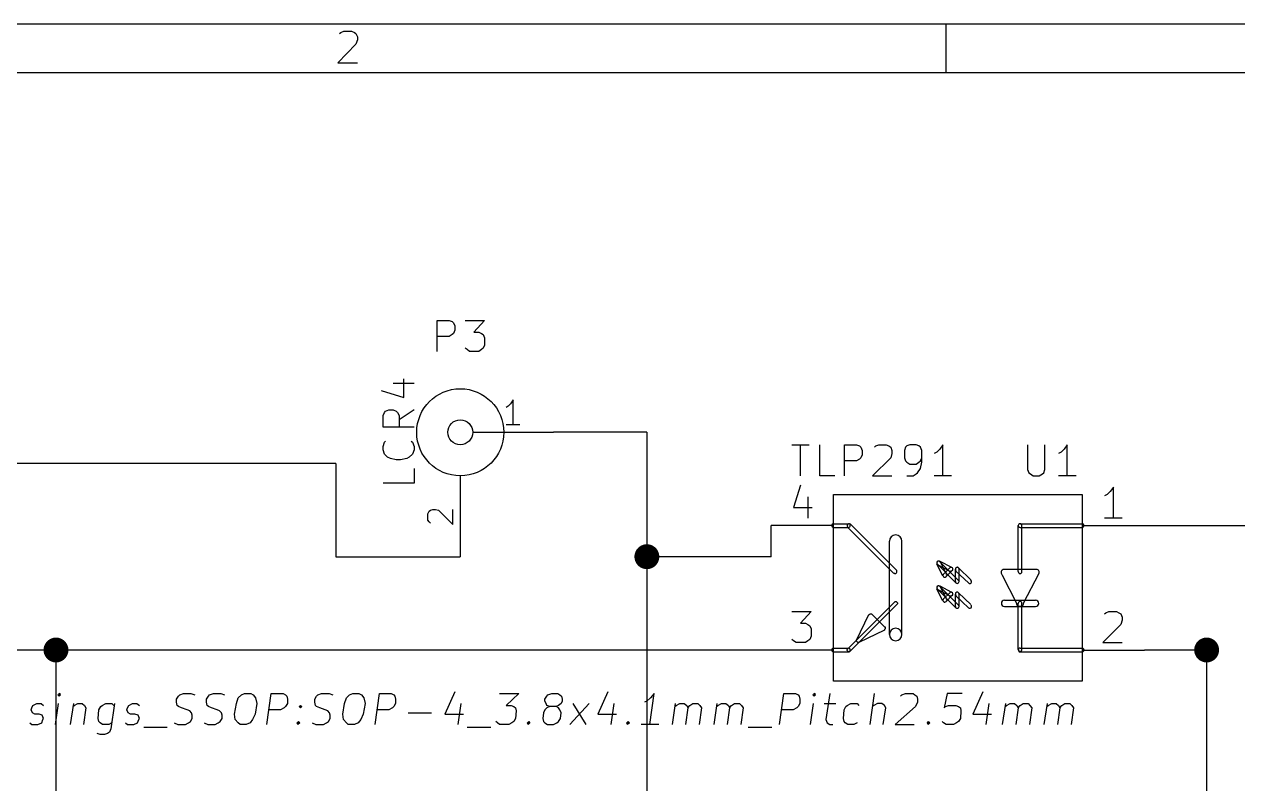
# Model space of a CAD drawing. Extents: x 10 to 287, y -200 to -10.
# Drawn here: x 72.36 to 121.92, y -41.02 to -10.01 of the extents above; entities that cross this region are included whole.
import ezdxf

# ---------------------------------------------------------------- set-up
doc = ezdxf.new("R2010")
doc.units = 0
doc.header["$MEASUREMENT"] = 0

msp = doc.modelspace()

# ---------------------------------------------------------------- linework, layer by layer
at = {"layer": 'Cyan 2'}
for p, q in [((89.2302, -23.368), (89.2302, -22.098)), ((89.2302, -22.098), (89.7128, -22.098)), ((89.7128, -22.098), (89.8398, -22.1488)), ((89.8398, -22.1488), (89.8906, -22.1996)), ((89.8906, -22.1996), (89.9414, -22.3266)), ((90.3732, -22.098), (91.1606, -22.098)), ((91.1606, -22.098), (90.7288, -22.5806)), ((89.7128, -22.7584), (89.2302, -22.7584)), ((89.8398, -22.6822), (89.7128, -22.7584)), ((89.8906, -22.6314), (89.8398, -22.6822)), ((89.9414, -22.5044), (89.8906, -22.6314)), ((89.9414, -22.3266), (89.9414, -22.5044)), ((90.7288, -22.5806), (90.932, -22.5806)), ((90.932, -22.5806), (91.0336, -22.6314)), ((91.0336, -22.6314), (91.1098, -22.6822)), ((91.1098, -22.6822), (91.1606, -22.8092)), ((90.4494, -23.2918), (90.3732, -23.241)), ((91.1098, -23.241), (91.0336, -23.2918)), ((91.1606, -23.114), (91.1098, -23.241)), ((91.1606, -22.8092), (91.1606, -23.114)), ((90.551, -23.368), (90.4494, -23.2918)), ((90.932, -23.368), (90.551, -23.368)), ((91.0336, -23.2918), (90.932, -23.368)), ((87.4268, -24.6634), (88.2904, -24.6634)), ((87.8586, -25.2476), (87.8586, -24.4856)), ((86.9442, -24.9682), (87.8586, -25.2476)), ((87.122, -25.8064), (87.249, -25.7556)), ((87.249, -25.7556), (87.4268, -25.7556)), ((87.4268, -25.7556), (87.5538, -25.8064)), ((88.2904, -25.7556), (87.6808, -26.162)), ((87.0204, -25.9842), (87.0712, -25.8572)), ((87.0204, -26.4668), (87.0204, -25.9842)), ((87.0712, -25.8572), (87.122, -25.8064)), ((87.5538, -25.8064), (87.6046, -25.8572)), ((87.6046, -25.8572), (87.6808, -25.9842)), ((87.6808, -25.9842), (87.6808, -26.4668)), ((88.2904, -26.4668), (87.0204, -26.4668)), ((87.0204, -27.2542), (87.0712, -27.0764)), ((87.0204, -27.3812), (87.0204, -27.2542)), ((87.0712, -27.0764), (87.122, -27.0256)), ((88.1634, -27.0256), (88.2142, -27.0764)), ((88.2142, -27.0764), (88.2904, -27.2542)), ((88.2904, -27.2542), (88.2904, -27.3812)), ((103.708, -27.178), (104.419, -27.178)), ((104.064, -28.448), (104.064, -27.178)), ((104.851, -28.448), (104.851, -27.178)), ((105.867, -28.448), (105.867, -27.178)), ((105.867, -27.178), (106.35, -27.178)), ((106.35, -27.178), (106.477, -27.2288)), ((106.477, -27.2288), (106.528, -27.2796)), ((107.086, -27.2796), (107.137, -27.2288)), ((107.137, -27.2288), (107.264, -27.178)), ((107.264, -27.178), (107.569, -27.178)), ((107.569, -27.178), (107.671, -27.2288)), ((107.671, -27.2288), (107.747, -27.2796)), ((108.407, -27.2288), (108.356, -27.2796)), ((108.534, -27.178), (108.407, -27.2288)), ((108.788, -27.178), (108.534, -27.178)), ((108.89, -27.2288), (108.788, -27.178)), ((108.966, -27.2796), (108.89, -27.2288)), ((109.88, -27.178), (109.753, -27.3558)), ((109.88, -28.448), (109.88, -27.178)), ((113.335, -27.178), (113.335, -28.194)), ((114.046, -28.194), (114.046, -27.178)), ((114.96, -27.178), (114.833, -27.3558)), ((114.96, -28.448), (114.96, -27.178)), ((87.0712, -27.559), (87.0204, -27.3812)), ((87.1982, -27.686), (87.0712, -27.559)), ((87.3252, -27.7368), (87.1982, -27.686)), ((87.5538, -27.7876), (87.3252, -27.7368)), ((87.9856, -27.7368), (87.7316, -27.7876)), ((88.0872, -27.686), (87.9856, -27.7368)), ((88.2142, -27.559), (88.0872, -27.686)), ((88.2904, -27.3812), (88.2142, -27.559)), ((106.528, -27.7114), (106.477, -27.7622)), ((106.528, -27.2796), (106.578, -27.4066)), ((106.578, -27.5844), (106.528, -27.7114)), ((106.578, -27.4066), (106.578, -27.5844)), ((107.747, -27.7114), (107.01, -28.448)), ((107.747, -27.2796), (107.798, -27.4066)), ((107.798, -27.5336), (107.747, -27.7114)), ((107.798, -27.4066), (107.798, -27.5336)), ((108.356, -27.2796), (108.306, -27.4066)), ((108.306, -27.4066), (108.306, -27.7114)), ((108.306, -27.7114), (108.356, -27.8384)), ((109.017, -27.4066), (108.966, -27.2796)), ((108.966, -27.8384), (109.017, -27.7114)), ((109.017, -27.8892), (109.017, -27.4066)), ((109.626, -27.4828), (109.525, -27.5336)), ((109.753, -27.3558), (109.626, -27.4828)), ((114.706, -27.4828), (114.605, -27.5336)), ((114.833, -27.3558), (114.706, -27.4828)), ((87.7316, -27.7876), (87.5538, -27.7876)), ((88.2904, -28.1432), (88.2904, -28.7528)), ((106.35, -27.8384), (105.867, -27.8384)), ((106.477, -27.7622), (106.35, -27.8384)), ((108.356, -27.8384), (108.407, -27.8892)), ((108.407, -27.8892), (108.534, -27.9654)), ((108.534, -27.9654), (108.788, -27.9654)), ((108.788, -27.9654), (108.89, -27.8892)), ((108.839, -28.321), (108.966, -28.1432)), ((108.89, -27.8892), (108.966, -27.8384)), ((108.966, -28.1432), (109.017, -27.8892)), ((113.335, -28.194), (113.386, -28.321)), ((113.995, -28.321), (114.046, -28.194)), ((105.461, -28.448), (104.851, -28.448)), ((107.01, -28.448), (107.798, -28.448)), ((108.407, -28.448), (108.661, -28.448)), ((108.661, -28.448), (108.788, -28.3718)), ((108.788, -28.3718), (108.839, -28.321)), ((110.236, -28.448), (109.525, -28.448)), ((113.386, -28.321), (113.462, -28.3718)), ((113.462, -28.3718), (113.563, -28.448)), ((113.563, -28.448), (113.817, -28.448)), ((113.817, -28.448), (113.944, -28.3718)), ((113.944, -28.3718), (113.995, -28.321)), ((115.316, -28.448), (114.605, -28.448)), ((88.2904, -28.7528), (87.0204, -28.7528))]:
    msp.add_line(p, q, dxfattribs=at)
at = {"layer": 'Green 2'}
for p, q in [((97.79, -26.67), (93.98, -26.67)), ((97.79, -26.67), (97.79, -63.5)), ((85.09, -27.94), (64.77, -27.94)), ((85.09, -27.94), (85.09, -31.75)), ((102.87, -31.75), (102.87, -30.48)), ((118.11, -30.48), (154.94, -30.48)), ((85.09, -31.75), (90.17, -31.75)), ((102.87, -31.75), (97.79, -31.75)), ((102.87, -35.56), (41.91, -35.56)), ((73.66, -35.56), (73.66, -68.58)), ((120.65, -35.56), (118.11, -35.56)), ((120.65, -35.56), (120.65, -68.58))]:
    msp.add_line(p, q, dxfattribs=at)
at = {"layer": 'Green 2', "const_width": 0.508}
for points in [[(97.536, -31.75, 1), (98.044, -31.75, 1)], [(73.406, -35.56, 1), (73.914, -35.56, 1)], [(120.396, -35.56, 1), (120.904, -35.56, 1)]]:
    msp.add_lwpolyline(points, format="xyb", close=True, dxfattribs=at)
at = {"layer": 'L.Yellow'}
for p, q in [((105.41, -36.83), (105.41, -29.21)), ((105.41, -29.21), (115.57, -29.21)), ((115.57, -29.21), (115.57, -36.83)), ((115.57, -36.83), (105.41, -36.83))]:
    msp.add_line(p, q, dxfattribs=at)
at = {"layer": 'Magenta 2'}
for p, q in [((73.8124, -37.338), (73.7362, -37.3888)), ((73.7362, -37.3888), (73.787, -37.4396)), ((73.8124, -37.338), (73.787, -37.4396)), ((73.787, -37.4396), (73.8378, -37.3888)), ((73.8378, -37.3888), (73.8124, -37.338)), ((78.5876, -37.5666), (78.6638, -37.4396)), ((78.5876, -37.6936), (78.5876, -37.5666)), ((78.6638, -37.4396), (78.7146, -37.3888)), ((78.7146, -37.3888), (78.867, -37.338)), ((78.867, -37.338), (79.1718, -37.338)), ((79.1718, -37.338), (79.3242, -37.3888)), ((79.8068, -37.5666), (79.883, -37.4396)), ((79.8068, -37.6936), (79.8068, -37.5666)), ((79.883, -37.4396), (79.9338, -37.3888)), ((79.9338, -37.3888), (80.0862, -37.338)), ((80.0862, -37.338), (80.391, -37.338)), ((80.391, -37.338), (80.5434, -37.3888)), ((81.026, -37.7444), (81.1022, -37.5158)), ((81.1022, -37.5158), (81.2292, -37.3888)), ((81.2292, -37.3888), (81.3562, -37.338)), ((81.3562, -37.338), (81.6102, -37.338)), ((81.6102, -37.338), (81.7118, -37.3888)), ((81.7118, -37.3888), (81.8134, -37.5158)), ((81.8134, -37.5158), (81.8642, -37.7444)), ((82.2706, -38.608), (82.4484, -37.338)), ((82.4484, -37.338), (82.931, -37.338)), ((82.931, -37.338), (83.0326, -37.3888)), ((83.0326, -37.3888), (83.0834, -37.4396)), ((83.0834, -37.4396), (83.1088, -37.5666)), ((83.1088, -37.5666), (83.1088, -37.7444)), ((84.2264, -37.5666), (84.3026, -37.4396)), ((84.2264, -37.6936), (84.2264, -37.5666)), ((84.3026, -37.4396), (84.3534, -37.3888)), ((84.3534, -37.3888), (84.5058, -37.338)), ((84.5058, -37.338), (84.8106, -37.338)), ((84.8106, -37.338), (84.963, -37.3888)), ((85.4456, -37.7444), (85.5218, -37.5158)), ((85.5218, -37.5158), (85.6488, -37.3888)), ((85.6488, -37.3888), (85.7758, -37.338)), ((85.7758, -37.338), (86.0298, -37.338)), ((86.0298, -37.338), (86.1314, -37.3888)), ((86.1314, -37.3888), (86.233, -37.5158)), ((86.233, -37.5158), (86.2838, -37.7444)), ((86.6902, -38.608), (86.868, -37.338)), ((86.868, -37.338), (87.3506, -37.338)), ((87.3506, -37.338), (87.4522, -37.3888)), ((87.4522, -37.3888), (87.503, -37.4396)), ((87.503, -37.4396), (87.5284, -37.5666)), ((87.5284, -37.5666), (87.5284, -37.7444)), ((89.9414, -37.2618), (89.535, -38.1762)), ((91.7702, -37.338), (92.5576, -37.338)), ((92.5576, -37.338), (92.0496, -37.8206)), ((93.6244, -37.5666), (93.7006, -37.4396)), ((93.6244, -37.6428), (93.6244, -37.5666)), ((93.6752, -37.7444), (93.6244, -37.6428)), ((93.7006, -37.4396), (93.7514, -37.3888)), ((93.7514, -37.3888), (93.9038, -37.338)), ((93.9038, -37.338), (94.1578, -37.338)), ((94.1578, -37.338), (94.234, -37.3888)), ((94.234, -37.3888), (94.3102, -37.4396)), ((94.3356, -37.6428), (94.2848, -37.7444)), ((94.3102, -37.4396), (94.3356, -37.5666)), ((94.3356, -37.5666), (94.3356, -37.6428)), ((96.1898, -37.2618), (95.7834, -38.1762)), ((97.79, -37.6428), (97.6884, -37.6936)), ((97.9424, -37.5158), (97.79, -37.6428)), ((97.917, -38.608), (98.0948, -37.338)), ((98.0948, -37.338), (97.9424, -37.5158)), ((103.2, -38.608), (103.378, -37.338)), ((103.378, -37.338), (103.861, -37.338)), ((103.861, -37.338), (103.962, -37.3888)), ((103.962, -37.3888), (104.013, -37.4396)), ((104.013, -37.4396), (104.038, -37.5666)), ((104.038, -37.5666), (104.038, -37.7444)), ((104.648, -37.338), (104.572, -37.3888)), ((104.572, -37.3888), (104.623, -37.4396)), ((104.648, -37.338), (104.623, -37.4396)), ((104.623, -37.4396), (104.673, -37.3888)), ((104.673, -37.3888), (104.648, -37.338)), ((105.258, -37.338), (105.105, -38.4048)), ((106.909, -38.608), (107.086, -37.338)), ((108.153, -37.4396), (108.204, -37.3888)), ((108.204, -37.3888), (108.356, -37.338)), ((108.356, -37.338), (108.661, -37.338)), ((108.661, -37.338), (108.737, -37.3888)), ((108.737, -37.3888), (108.814, -37.4396)), ((108.814, -37.4396), (108.839, -37.5666)), ((108.839, -37.5666), (108.839, -37.6936)), ((110.058, -37.338), (109.931, -37.9222)), ((110.668, -37.338), (110.058, -37.338)), ((111.506, -37.2618), (111.1, -38.1762)), ((72.644, -37.9984), (72.6694, -37.9222)), ((72.6948, -38.1254), (72.644, -37.9984)), ((72.6694, -37.9222), (72.7202, -37.8206)), ((72.7964, -38.1762), (72.6948, -38.1254)), ((72.7202, -37.8206), (72.8726, -37.7444)), ((72.8726, -37.7444), (73.0504, -37.7444)), ((73.0504, -37.7444), (73.152, -37.8206)), ((73.6346, -38.608), (73.7616, -37.7444)), ((74.3712, -37.7444), (74.2442, -38.608)), ((74.3458, -37.8714), (74.3966, -37.8206)), ((74.3966, -37.8206), (74.549, -37.7444)), ((74.549, -37.7444), (74.7268, -37.7444)), ((74.7268, -37.7444), (74.8284, -37.8206)), ((74.8792, -37.9222), (74.7776, -38.608)), ((74.8284, -37.8206), (74.8792, -37.9222)), ((75.3872, -38.354), (75.4126, -37.9984)), ((75.4126, -37.9984), (75.4888, -37.8714)), ((75.4888, -37.8714), (75.5396, -37.8206)), ((75.5396, -37.8206), (75.692, -37.7444)), ((75.692, -37.7444), (75.946, -37.7444)), ((76.0476, -37.7444), (75.8952, -38.7858)), ((75.946, -37.7444), (76.0222, -37.8206)), ((76.5556, -37.9984), (76.581, -37.9222)), ((76.6064, -38.1254), (76.5556, -37.9984)), ((76.581, -37.9222), (76.6318, -37.8206)), ((76.708, -38.1762), (76.6064, -38.1254)), ((76.6318, -37.8206), (76.7842, -37.7444)), ((76.7842, -37.7444), (76.962, -37.7444)), ((76.962, -37.7444), (77.0636, -37.8206)), ((78.613, -37.8206), (78.5876, -37.6936)), ((78.6638, -37.8714), (78.613, -37.8206)), ((78.7908, -37.9222), (78.6638, -37.8714)), ((79.0194, -37.9984), (78.7908, -37.9222)), ((79.121, -38.0492), (79.0194, -37.9984)), ((79.1972, -38.1254), (79.121, -38.0492)), ((79.2226, -38.227), (79.1972, -38.1254)), ((79.8322, -37.8206), (79.8068, -37.6936)), ((79.883, -37.8714), (79.8322, -37.8206)), ((80.01, -37.9222), (79.883, -37.8714)), ((80.2386, -37.9984), (80.01, -37.9222)), ((80.3402, -38.0492), (80.2386, -37.9984)), ((80.4164, -38.1254), (80.3402, -38.0492)), ((80.4418, -38.227), (80.4164, -38.1254)), ((80.9498, -38.1762), (81.026, -37.7444)), ((81.8642, -37.7444), (81.788, -38.1762)), ((82.8294, -37.9984), (82.3468, -37.9984)), ((82.9818, -37.9222), (82.8294, -37.9984)), ((83.0326, -37.8714), (82.9818, -37.9222)), ((83.1088, -37.7444), (83.0326, -37.8714)), ((83.5914, -37.8714), (83.6422, -37.8206)), ((83.6422, -37.9222), (83.5914, -37.8714)), ((83.6422, -37.8206), (83.693, -37.8714)), ((83.6422, -37.8206), (83.6422, -37.9222)), ((83.693, -37.8714), (83.6422, -37.9222)), ((84.2518, -37.8206), (84.2264, -37.6936)), ((84.3026, -37.8714), (84.2518, -37.8206)), ((84.4296, -37.9222), (84.3026, -37.8714)), ((84.6582, -37.9984), (84.4296, -37.9222)), ((84.7598, -38.0492), (84.6582, -37.9984)), ((84.836, -38.1254), (84.7598, -38.0492)), ((84.8614, -38.227), (84.836, -38.1254)), ((85.3694, -38.1762), (85.4456, -37.7444)), ((86.2838, -37.7444), (86.2076, -38.1762)), ((87.249, -37.9984), (86.7664, -37.9984)), ((87.4014, -37.9222), (87.249, -37.9984)), ((87.4522, -37.8714), (87.4014, -37.9222)), ((87.5284, -37.7444), (87.4522, -37.8714)), ((88.0364, -38.1254), (89.0016, -38.1254)), ((90.1954, -37.7444), (90.0684, -38.608)), ((92.0496, -37.8206), (92.2528, -37.8206)), ((92.2528, -37.8206), (92.3544, -37.8714)), ((92.3544, -37.8714), (92.4306, -37.9222)), ((92.4306, -37.9222), (92.456, -38.0492)), ((92.456, -38.0492), (92.4306, -38.354)), ((93.5736, -38.1254), (93.5482, -38.354)), ((93.6244, -37.9984), (93.5736, -38.1254)), ((93.7006, -37.9222), (93.6244, -37.9984)), ((93.7006, -37.8206), (93.6752, -37.7444)), ((93.8276, -37.8714), (93.7006, -37.8206)), ((93.8276, -37.8714), (93.7006, -37.9222)), ((94.0816, -37.8714), (93.8276, -37.8714)), ((94.1832, -37.8206), (94.0816, -37.8714)), ((94.1832, -37.9222), (94.0816, -37.8714)), ((94.2848, -37.7444), (94.1832, -37.8206)), ((94.234, -37.9984), (94.1832, -37.9222)), ((94.2848, -38.1254), (94.234, -37.9984)), ((94.2594, -38.354), (94.2848, -38.1254)), ((94.6404, -38.608), (95.4278, -37.7444)), ((94.7674, -37.7444), (95.3008, -38.608)), ((96.4438, -37.7444), (96.3168, -38.608)), ((98.8314, -38.608), (98.9584, -37.7444)), ((98.933, -37.8714), (98.9838, -37.8206)), ((98.9838, -37.8206), (99.1362, -37.7444)), ((99.1362, -37.7444), (99.314, -37.7444)), ((99.314, -37.7444), (99.4156, -37.8206)), ((99.4664, -37.9222), (99.3648, -38.608)), ((99.4156, -37.8206), (99.4664, -37.9222)), ((99.4664, -37.9222), (99.5426, -37.8206)), ((99.5426, -37.8206), (99.6696, -37.7444)), ((99.6696, -37.7444), (99.8728, -37.7444)), ((99.8728, -37.7444), (99.949, -37.8206)), ((100.025, -37.9222), (99.9236, -38.608)), ((99.949, -37.8206), (100.025, -37.9222)), ((100.533, -38.608), (100.66, -37.7444)), ((100.635, -37.8714), (100.686, -37.8206)), ((100.686, -37.8206), (100.838, -37.7444)), ((100.838, -37.7444), (101.016, -37.7444)), ((101.016, -37.7444), (101.117, -37.8206)), ((101.168, -37.9222), (101.067, -38.608)), ((101.117, -37.8206), (101.168, -37.9222)), ((101.168, -37.9222), (101.244, -37.8206)), ((101.244, -37.8206), (101.371, -37.7444)), ((101.371, -37.7444), (101.575, -37.7444)), ((101.575, -37.7444), (101.651, -37.8206)), ((101.727, -37.9222), (101.625, -38.608)), ((101.651, -37.8206), (101.727, -37.9222)), ((103.759, -37.9984), (103.276, -37.9984)), ((103.911, -37.9222), (103.759, -37.9984)), ((103.962, -37.8714), (103.911, -37.9222)), ((104.038, -37.7444), (103.962, -37.8714)), ((104.47, -38.608), (104.597, -37.7444)), ((105.029, -37.7444), (105.512, -37.7444)), ((105.816, -38.354), (105.842, -37.9984)), ((105.842, -37.9984), (105.918, -37.8714)), ((105.918, -37.8714), (105.969, -37.8206)), ((105.969, -37.8206), (106.121, -37.7444)), ((106.121, -37.7444), (106.375, -37.7444)), ((106.375, -37.7444), (106.451, -37.8206)), ((107.061, -37.8206), (107.01, -37.8714)), ((107.213, -37.7444), (107.061, -37.8206)), ((107.391, -37.7444), (107.213, -37.7444)), ((107.493, -37.8206), (107.391, -37.7444)), ((107.442, -38.608), (107.544, -37.9222)), ((107.544, -37.9222), (107.493, -37.8206)), ((108.763, -37.8714), (107.925, -38.608)), ((108.839, -37.6936), (108.763, -37.8714)), ((109.931, -37.9222), (109.982, -37.8714)), ((109.982, -37.8714), (110.109, -37.8206)), ((110.109, -37.8206), (110.414, -37.8206)), ((110.414, -37.8206), (110.515, -37.8714)), ((110.515, -37.8714), (110.592, -37.9222)), ((110.592, -37.9222), (110.617, -38.0492)), ((110.617, -38.0492), (110.592, -38.354)), ((111.76, -37.7444), (111.633, -38.608)), ((112.319, -38.608), (112.446, -37.7444)), ((112.42, -37.8714), (112.471, -37.8206)), ((112.471, -37.8206), (112.624, -37.7444)), ((112.624, -37.7444), (112.801, -37.7444)), ((112.801, -37.7444), (112.903, -37.8206)), ((112.954, -37.9222), (112.852, -38.608)), ((112.903, -37.8206), (112.954, -37.9222)), ((112.954, -37.9222), (113.03, -37.8206)), ((113.03, -37.8206), (113.157, -37.7444)), ((113.157, -37.7444), (113.36, -37.7444)), ((113.36, -37.7444), (113.436, -37.8206)), ((113.513, -37.9222), (113.411, -38.608)), ((113.436, -37.8206), (113.513, -37.9222)), ((114.021, -38.608), (114.148, -37.7444)), ((114.122, -37.8714), (114.173, -37.8206)), ((114.173, -37.8206), (114.325, -37.7444)), ((114.325, -37.7444), (114.503, -37.7444)), ((114.503, -37.7444), (114.605, -37.8206)), ((114.656, -37.9222), (114.554, -38.608)), ((114.605, -37.8206), (114.656, -37.9222)), ((114.656, -37.9222), (114.732, -37.8206)), ((114.732, -37.8206), (114.859, -37.7444)), ((114.859, -37.7444), (115.062, -37.7444)), ((115.062, -37.7444), (115.138, -37.8206)), ((115.214, -37.9222), (115.113, -38.608)), ((115.138, -37.8206), (115.214, -37.9222)), ((72.5932, -38.5318), (72.6694, -38.608)), ((72.6694, -38.608), (72.9234, -38.608)), ((72.9742, -38.1762), (72.7964, -38.1762)), ((72.9234, -38.608), (73.0758, -38.5318)), ((73.1012, -38.227), (72.9742, -38.1762)), ((73.0758, -38.5318), (73.1266, -38.4048)), ((73.152, -38.354), (73.1012, -38.227)), ((73.1266, -38.4048), (73.152, -38.354)), ((75.4126, -38.481), (75.3872, -38.354)), ((75.4634, -38.5318), (75.4126, -38.481)), ((75.565, -38.608), (75.4634, -38.5318)), ((75.819, -38.608), (75.565, -38.608)), ((75.946, -38.5318), (75.819, -38.608)), ((76.5048, -38.5318), (76.581, -38.608)), ((76.581, -38.608), (76.835, -38.608)), ((76.8858, -38.1762), (76.708, -38.1762)), ((76.835, -38.608), (76.9874, -38.5318)), ((77.0128, -38.227), (76.8858, -38.1762)), ((76.9874, -38.5318), (77.0382, -38.4048)), ((77.0636, -38.354), (77.0128, -38.227)), ((77.0382, -38.4048), (77.0636, -38.354)), ((78.486, -38.5318), (78.6384, -38.608)), ((78.6384, -38.608), (78.9432, -38.608)), ((78.9432, -38.608), (79.0702, -38.5318)), ((79.0702, -38.5318), (79.1464, -38.481)), ((79.1464, -38.481), (79.2226, -38.354)), ((79.2226, -38.354), (79.2226, -38.227)), ((79.7052, -38.5318), (79.8576, -38.608)), ((79.8576, -38.608), (80.1624, -38.608)), ((80.1624, -38.608), (80.2894, -38.5318)), ((80.2894, -38.5318), (80.3656, -38.481)), ((80.3656, -38.481), (80.4418, -38.354)), ((80.4418, -38.354), (80.4418, -38.227)), ((80.9752, -38.4048), (80.9498, -38.1762)), ((81.1022, -38.5318), (80.9752, -38.4048)), ((81.1784, -38.608), (81.1022, -38.5318)), ((81.4324, -38.608), (81.1784, -38.608)), ((81.5848, -38.5318), (81.4324, -38.608)), ((81.6864, -38.4048), (81.5848, -38.5318)), ((81.788, -38.1762), (81.6864, -38.4048)), ((83.5152, -38.5318), (83.566, -38.481)), ((83.5406, -38.608), (83.5152, -38.5318)), ((83.566, -38.481), (83.5406, -38.608)), ((83.6168, -38.5318), (83.5406, -38.608)), ((83.566, -38.481), (83.6168, -38.5318)), ((84.1248, -38.5318), (84.2772, -38.608)), ((84.2772, -38.608), (84.582, -38.608)), ((84.582, -38.608), (84.709, -38.5318)), ((84.709, -38.5318), (84.7852, -38.481)), ((84.7852, -38.481), (84.8614, -38.354)), ((84.8614, -38.354), (84.8614, -38.227)), ((85.3948, -38.4048), (85.3694, -38.1762)), ((85.5218, -38.5318), (85.3948, -38.4048)), ((85.598, -38.608), (85.5218, -38.5318)), ((85.852, -38.608), (85.598, -38.608)), ((86.0044, -38.5318), (85.852, -38.608)), ((86.106, -38.4048), (86.0044, -38.5318)), ((86.2076, -38.1762), (86.106, -38.4048)), ((89.535, -38.1762), (90.297, -38.1762)), ((91.694, -38.5318), (91.6178, -38.481)), ((91.7702, -38.608), (91.694, -38.5318)), ((92.1512, -38.608), (91.7702, -38.608)), ((92.2782, -38.5318), (92.1512, -38.608)), ((92.3544, -38.481), (92.2782, -38.5318)), ((92.4306, -38.354), (92.3544, -38.481)), ((92.9132, -38.5318), (92.964, -38.481)), ((92.9386, -38.608), (92.9132, -38.5318)), ((92.964, -38.481), (92.9386, -38.608)), ((93.0148, -38.5318), (92.9386, -38.608)), ((92.964, -38.481), (93.0148, -38.5318)), ((93.5482, -38.354), (93.5736, -38.481)), ((93.5736, -38.481), (93.6244, -38.5318)), ((93.6244, -38.5318), (93.726, -38.608)), ((93.726, -38.608), (93.98, -38.608)), ((93.98, -38.608), (94.107, -38.5318)), ((94.107, -38.5318), (94.1832, -38.481)), ((94.1832, -38.481), (94.2594, -38.354)), ((95.7834, -38.1762), (96.5454, -38.1762)), ((96.9772, -38.5318), (97.028, -38.481)), ((97.0026, -38.608), (96.9772, -38.5318)), ((97.028, -38.481), (97.0026, -38.608)), ((97.0788, -38.5318), (97.0026, -38.608)), ((97.028, -38.481), (97.0788, -38.5318)), ((98.2726, -38.608), (97.5614, -38.608)), ((105.105, -38.4048), (105.156, -38.5318)), ((105.156, -38.5318), (105.258, -38.608)), ((105.258, -38.608), (105.385, -38.608)), ((105.842, -38.481), (105.816, -38.354)), ((105.893, -38.5318), (105.842, -38.481)), ((105.994, -38.608), (105.893, -38.5318)), ((106.248, -38.608), (105.994, -38.608)), ((106.375, -38.5318), (106.248, -38.608)), ((107.925, -38.608), (108.712, -38.608)), ((109.245, -38.5318), (109.296, -38.481)), ((109.271, -38.608), (109.245, -38.5318)), ((109.296, -38.481), (109.271, -38.608)), ((109.347, -38.5318), (109.271, -38.608)), ((109.296, -38.481), (109.347, -38.5318)), ((109.906, -38.5318), (109.855, -38.481)), ((110.007, -38.608), (109.906, -38.5318)), ((110.312, -38.608), (110.007, -38.608)), ((110.439, -38.5318), (110.312, -38.608)), ((110.515, -38.481), (110.439, -38.5318)), ((110.592, -38.354), (110.515, -38.481)), ((111.1, -38.1762), (111.862, -38.1762)), ((75.4634, -39.0144), (75.3364, -38.9636)), ((75.6412, -39.0144), (75.4634, -39.0144)), ((75.7682, -38.9636), (75.6412, -39.0144)), ((75.8444, -38.9128), (75.7682, -38.9636)), ((75.8952, -38.7858), (75.8444, -38.9128)), ((77.2414, -38.7096), (78.2066, -38.7096)), ((90.4494, -38.7096), (91.4146, -38.7096)), ((101.93, -38.7096), (102.895, -38.7096))]:
    msp.add_line(p, q, dxfattribs=at)
at = {"layer": 'Red 2'}
for p, q in [((286.995, -10.0076), (10.0076, -10.0076)), ((85.2424, -10.3886), (85.2932, -10.3378)), ((85.2932, -10.3378), (85.4202, -10.287)), ((85.4202, -10.287), (85.725, -10.287)), ((85.725, -10.287), (85.852, -10.3378)), ((85.852, -10.3378), (85.9028, -10.3886)), ((85.9028, -10.3886), (85.979, -10.5156)), ((110.007, -11.9888), (110.007, -10.0076)), ((85.9028, -10.8204), (85.1662, -11.5824)), ((85.979, -10.6426), (85.9028, -10.8204)), ((85.979, -10.5156), (85.979, -10.6426)), ((85.1662, -11.5824), (85.979, -11.5824)), ((285.013, -11.9888), (11.9888, -11.9888)), ((92.1258, -25.6032), (92.0496, -25.654)), ((92.2274, -25.5016), (92.1258, -25.6032)), ((92.329, -25.3492), (92.2274, -25.5016)), ((92.329, -26.3652), (92.329, -25.3492)), ((90.678, -26.67), (93.98, -26.67)), ((92.6084, -26.3652), (92.0496, -26.3652)), ((90.17, -28.448), (90.17, -31.75)), ((104.064, -28.829), (103.784, -29.7434)), ((105.41, -36.83), (105.41, -29.21)), ((105.41, -29.21), (115.57, -29.21)), ((115.57, -29.21), (115.57, -36.83)), ((116.586, -29.21), (116.484, -29.2608)), ((116.713, -29.083), (116.586, -29.21)), ((116.84, -28.9052), (116.713, -29.083)), ((116.84, -30.1752), (116.84, -28.9052)), ((104.369, -29.3116), (104.369, -30.1752)), ((88.8492, -29.9974), (88.9, -29.8958)), ((88.8492, -30.2514), (88.8492, -29.9974)), ((88.9, -29.8958), (88.9508, -29.845)), ((88.9508, -29.845), (89.0524, -29.8196)), ((89.0524, -29.8196), (89.154, -29.8196)), ((89.154, -29.8196), (89.281, -29.845)), ((89.281, -29.845), (89.8652, -30.4292)), ((89.8652, -30.4292), (89.8652, -29.8196)), ((103.784, -29.7434), (104.546, -29.7434)), ((117.196, -30.1752), (116.484, -30.1752)), ((88.9, -30.3276), (88.8492, -30.2514)), ((88.9508, -30.3784), (88.9, -30.3276)), ((105.41, -30.48), (102.87, -30.48)), ((105.41, -30.4038), (106.02, -30.4038)), ((105.41, -30.5562), (106.02, -30.5562)), ((107.874, -32.4358), (105.969, -30.5308)), ((108.001, -32.3088), (106.096, -30.4038)), ((112.954, -32.3596), (112.954, -30.48)), ((113.03, -30.4038), (115.57, -30.4038)), ((113.03, -30.5562), (115.57, -30.5562)), ((113.106, -32.3596), (113.106, -30.48)), ((115.57, -30.48), (118.11, -30.48)), ((107.696, -34.925), (107.696, -31.115)), ((108.204, -34.925), (108.204, -31.115)), ((109.88, -32.5374), (109.626, -32.0548)), ((110.414, -32.8168), (109.652, -32.0548)), ((109.677, -32.0802), (110.16, -32.3342)), ((109.753, -31.9278), (110.236, -32.1818)), ((110.515, -32.7152), (109.753, -31.9532)), ((110.033, -32.4612), (109.779, -31.9786)), ((110.16, -32.2072), (109.906, -32.4612)), ((111.023, -32.6898), (110.515, -32.2072)), ((110.261, -32.3088), (110.007, -32.5628)), ((110.388, -32.766), (110.388, -32.258)), ((110.922, -32.8168), (110.414, -32.3342)), ((110.541, -32.766), (110.541, -32.258)), ((112.268, -32.3342), (112.293, -32.2834)), ((112.268, -32.4358), (112.268, -32.3342)), ((112.293, -32.4866), (112.268, -32.4358)), ((112.293, -32.2834), (112.344, -32.258)), ((112.319, -32.512), (112.293, -32.4866)), ((112.903, -33.655), (112.319, -32.512)), ((112.344, -32.258), (113.716, -32.258)), ((113.792, -32.4358), (113.157, -33.655)), ((113.716, -32.258), (113.767, -32.2834)), ((113.767, -32.2834), (113.792, -32.3342)), ((113.792, -32.3342), (113.792, -32.4358)), ((109.88, -33.5534), (109.626, -33.0708)), ((110.414, -33.8328), (109.652, -33.0708)), ((109.677, -33.0962), (110.16, -33.3502)), ((109.753, -32.9438), (110.236, -33.1978)), ((110.515, -33.7312), (109.753, -32.9692)), ((110.033, -33.4772), (109.779, -32.9946)), ((105.969, -35.5346), (107.925, -33.5788)), ((108.026, -33.6804), (106.07, -35.6362)), ((107.925, -33.5788), (107.975, -33.5788)), ((107.975, -33.5788), (108.026, -33.6296)), ((108.026, -33.6296), (108.026, -33.6804)), ((110.16, -33.2232), (109.906, -33.4772)), ((110.261, -33.3248), (110.007, -33.5788)), ((110.388, -33.782), (110.388, -33.274)), ((110.922, -33.8328), (110.414, -33.3502)), ((111.023, -33.7058), (110.515, -33.2232)), ((110.541, -33.782), (110.541, -33.274)), ((112.395, -33.528), (113.665, -33.528)), ((112.903, -33.7058), (112.903, -33.655)), ((112.954, -35.5346), (112.954, -33.655)), ((113.106, -35.5346), (113.106, -33.655)), ((113.157, -33.655), (113.157, -33.7058)), ((103.708, -33.9852), (104.496, -33.9852)), ((104.496, -33.9852), (104.064, -34.4678)), ((106.35, -35.1536), (106.858, -34.1122)), ((106.858, -34.1122), (106.883, -34.1122)), ((106.883, -34.1122), (106.909, -34.0868)), ((106.909, -34.0868), (106.959, -34.0868)), ((106.959, -34.0868), (107.493, -34.6202)), ((112.395, -33.782), (113.665, -33.782)), ((112.928, -33.7566), (112.903, -33.7058)), ((112.979, -33.782), (112.928, -33.7566)), ((113.081, -33.782), (112.979, -33.782)), ((113.132, -33.7566), (113.081, -33.782)), ((113.157, -33.7058), (113.132, -33.7566)), ((116.484, -34.0868), (116.535, -34.036)), ((116.535, -34.036), (116.662, -33.9852)), ((116.662, -33.9852), (116.967, -33.9852)), ((116.967, -33.9852), (117.069, -34.036)), ((117.069, -34.036), (117.145, -34.0868)), ((117.145, -34.0868), (117.196, -34.2138)), ((104.064, -34.4678), (104.267, -34.4678)), ((104.267, -34.4678), (104.369, -34.5186)), ((104.369, -34.5186), (104.445, -34.5694)), ((104.445, -34.5694), (104.496, -34.6964)), ((107.493, -34.6202), (107.518, -34.6202)), ((107.518, -34.6202), (107.518, -34.6964)), ((117.145, -34.5186), (116.408, -35.2552)), ((117.196, -34.3408), (117.145, -34.5186)), ((117.196, -34.2138), (117.196, -34.3408)), ((103.784, -35.179), (103.708, -35.1282)), ((103.886, -35.2552), (103.784, -35.179)), ((104.369, -35.179), (104.267, -35.2552)), ((104.445, -35.1282), (104.369, -35.179)), ((104.496, -35.0012), (104.445, -35.1282)), ((104.496, -34.6964), (104.496, -35.0012)), ((106.35, -35.2044), (106.35, -35.1536)), ((107.493, -34.7472), (106.451, -35.2552)), ((107.518, -34.6964), (107.493, -34.7218)), ((107.493, -34.7218), (107.493, -34.7472)), ((105.41, -35.56), (102.87, -35.56)), ((104.267, -35.2552), (103.886, -35.2552)), ((105.41, -35.4838), (106.02, -35.4838)), ((105.41, -35.6362), (106.02, -35.6362)), ((105.969, -35.5854), (105.969, -35.5346)), ((106.02, -35.6362), (105.969, -35.5854)), ((106.07, -35.6362), (106.02, -35.6362)), ((106.401, -35.2552), (106.35, -35.2044)), ((106.451, -35.2552), (106.401, -35.2552)), ((113.03, -35.4838), (115.57, -35.4838)), ((113.03, -35.6362), (115.57, -35.6362)), ((115.57, -35.56), (118.11, -35.56)), ((116.408, -35.2552), (117.196, -35.2552)), ((115.57, -36.83), (105.41, -36.83))]:
    msp.add_line(p, q, dxfattribs=at)
for radius in [1.778, 0.508]:
    msp.add_circle((90.17, -26.67), radius, dxfattribs=at)
for centre, radius, start, end in [((105.41, -30.48), 0.0762, 90, 270), ((106.045, -30.48), 0.0762, 405, 585), ((106.02, -30.48), 0.0762, 270, 450), ((113.03, -30.48), 0.0762, 90, 270), ((113.03, -30.48), 0.0762, 360, 540), ((115.57, -30.48), 0.0762, 270, 450), ((107.95, -31.115), 0.254, 360, 540), ((109.703, -32.004), 0.0762, 405, 585), ((109.703, -32.004), 0.0762, 63.4349, 243.435), ((109.703, -32.004), 0.0762, 386.565, 566.565), ((110.211, -32.258), 0.0762, 315, 495), ((110.211, -32.258), 0.0762, 243.435, 423.435), ((110.465, -32.258), 0.0762, 406.397, 586.397), ((110.465, -32.258), 0.0762, 360, 540), ((107.925, -32.3596), 0.0762, 225, 405), ((109.957, -32.512), 0.0762, 495, 675), ((109.957, -32.512), 0.0762, 206.565, 386.565), ((113.03, -32.3596), 0.0762, 180, 360), ((109.703, -33.02), 0.0762, 405, 585), ((109.703, -33.02), 0.0762, 63.4349, 243.435), ((109.703, -33.02), 0.0762, 386.565, 566.565), ((110.211, -33.274), 0.0762, 315, 495), ((110.465, -32.766), 0.0762, 180, 360), ((110.465, -33.274), 0.0762, 406.397, 586.397), ((110.465, -33.274), 0.0762, 360, 540), ((110.465, -32.766), 0.0762, 225, 405), ((110.973, -32.766), 0.0762, 226.397, 406.397), ((109.957, -33.528), 0.0762, 495, 675), ((109.957, -33.528), 0.0762, 206.565, 386.565), ((110.211, -33.274), 0.0762, 243.435, 423.435), ((112.395, -33.655), 0.127, 90, 270), ((113.03, -33.655), 0.0762, 360, 540), ((113.665, -33.655), 0.127, 270, 450), ((110.465, -33.782), 0.0762, 180, 360), ((110.465, -33.782), 0.0762, 225, 405), ((110.973, -33.782), 0.0762, 226.397, 406.397), ((107.95, -34.925), 0.254, 0, 180), ((107.95, -34.925), 0.254, 180, 360), ((107.95, -34.925), 0.254, 180, 360), ((105.41, -35.56), 0.0762, 90, 270), ((106.02, -35.56), 0.0762, 270, 450), ((113.03, -35.56), 0.0762, 90, 270), ((113.03, -35.5346), 0.0762, 180, 360), ((115.57, -35.56), 0.0762, 270, 450)]:
    msp.add_arc(centre, radius, start, end, dxfattribs=at)

doc.saveas('drawing.dxf')
